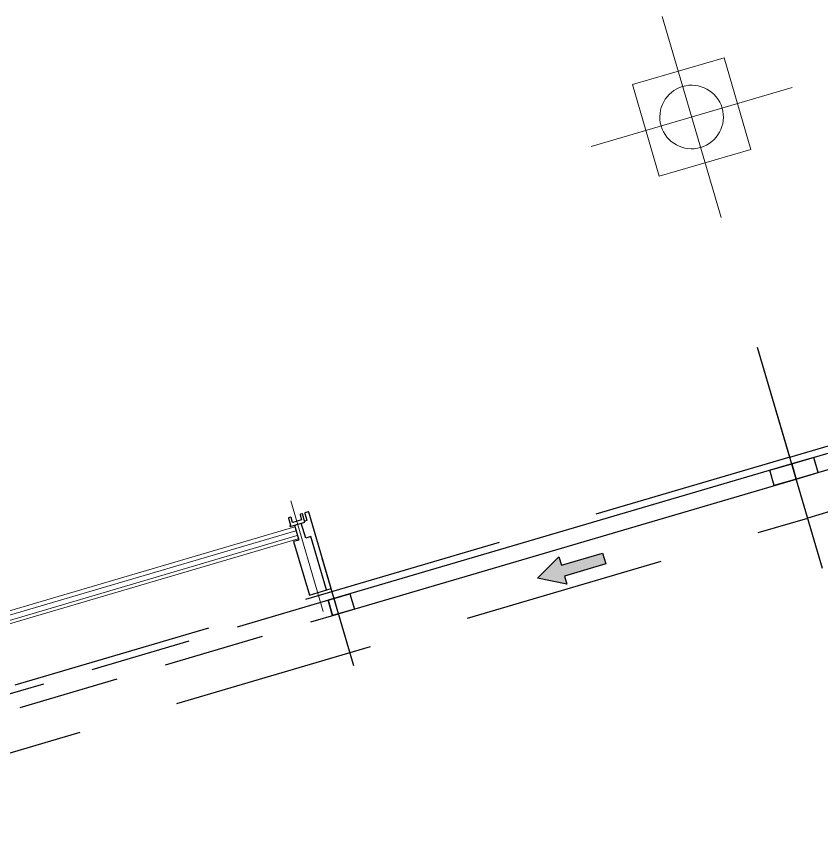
# Model space of a CAD drawing. Header units: centimetres. Extents: x 139057 to 200038, y 34824 to 80516.
# Drawn here: x 167104.1 to 167357.3, y 51976.5 to 52235.4 of the extents above; entities that cross this region are included whole.
import ezdxf

# ---------------------------------------------------------------- set-up
doc = ezdxf.new("R2010")
doc.units = ezdxf.units.CM
doc.header["$LTSCALE"] = 100
for name, pattern in [('GI-ST-ESC-P1$0$CENTER2', [28.575, 19.05, -3.175, 3.175, -3.175]), ('GI-ST-ESC-P1$0$HIDDEN', [9.525, 6.35, -3.175]), ('GI-ST-ESC-P1$0$HIDDEN2', [4.7625, 3.175, -1.5875])]:
    doc.linetypes.add(name, pattern=pattern)
doc.layers.get('Defpoints').update_dxf_attribs({"lineweight": 0})
doc.layers.add('440_SIMBOLI_001-AM_0', color=31, linetype='Continuous', lineweight=0)
doc.layers.add('441_SERRAMENTI_001-AM_0', color=1, linetype='Continuous', lineweight=0)
for name, color, linetype in [('A-GRAFICA', 253, 'Continuous'), ('A-SE', 252, 'Continuous'), ('A-VETRO', 175, 'Continuous'), ('GI-ST-ESC-P1$0$A-DOOR', 1, 'Continuous'), ('GI-ST-ESC-P1$0$A-DOORS-SLIDING', 1, 'Continuous')]:
    doc.layers.add(name, color=color, linetype=linetype)

# ---------------------------------------------------------------- blocks, each defined once
blk = doc.blocks.new('GI-ST-ESC-P1$0$door jam')
at = {"layer": 'Defpoints'}
blk.add_line((26.7, -34.1), (256.9, -314.3), dxfattribs=at)
at = {"layer": 'GI-ST-ESC-P1$0$A-DOOR'}
blk.add_lwpolyline([(216.5, -248.5), (185.3, -210.7), (198.8, -199.6), (87.4, -64.6), (32.2, -110.1), (191.7, -303.3, 0.414214), (193.1, -303.5), (201.6, -296.5, 0.414214), (201.7, -295), (187.2, -277.5, -0.414214), (187.3, -276.8), (192.3, -272.7)], format="xyb", dxfattribs=at)
blk.add_lwpolyline([(44.2, -100.3), (155.6, -235.2), (168.3, -224.7), (199.5, -262.5)], dxfattribs=at)
blk.add_lwpolyline([(236.4, -266.4, 0.414214), (237.8, -266.5), (242.4, -262.7, 0.414214), (242.6, -261.3), (228.1, -243.8, -0.414214), (228.2, -243.1), (229.4, -242.2, 0.414214), (229.5, -240.7), (228, -239), (190.2, -270.2), (207.1, -290.6, 0.414214), (208.5, -290.7), (213.1, -286.9, 0.414214), (213.3, -285.5), (202.8, -272.8, -0.414214), (202.8, -272.1), (225.2, -253.6, -0.414214), (225.9, -253.7)], format="xyb", close=True, dxfattribs=at)
blk = doc.blocks.new('GI-ST-ESC-P1$0$SLIDING-EXIT-DOORS-3000CLEAR')
at = {"layer": 'GI-ST-ESC-P1$0$A-DOORS-SLIDING', "linetype": 'GI-ST-ESC-P1$0$CENTER2', "ltscale": 0.5}
for p in [(0, -290.4), (0, 75)]:
    blk.add_line(p, (0, 434), dxfattribs=at)
at = {"layer": 'GI-ST-ESC-P1$0$A-DOORS-SLIDING', "linetype": 'Continuous', "ltscale": 0.5}
for p, q in [((-1500, -168.3), (-1500, 185.2)), ((1500, -168.3), (1500, 185.2))]:
    blk.add_line(p, q, dxfattribs=at)
at = {"layer": 'GI-ST-ESC-P1$0$A-DOORS-SLIDING', "color": 70, "linetype": 'GI-ST-ESC-P1$0$HIDDEN'}
for points in [[(0, 75), (-3020, 75), (-3020, -125), (0, -125)], [(0, 75), (3020, 75), (3020, -125), (0, -125)]]:
    blk.add_lwpolyline(points, dxfattribs=at)
at = {"layer": 'GI-ST-ESC-P1$0$A-DOORS-SLIDING', "color": 11, "linetype": 'GI-ST-ESC-P1$0$HIDDEN2'}
for points in [[(-1500, 52.5), (-3020, 52.5), (-3020, 2.5), (-1500, 2.5)], [(1500, 52.5), (3020, 52.5), (3020, 2.5), (1500, 2.5)]]:
    blk.add_lwpolyline(points, close=True, dxfattribs=at)
at = {"layer": 'GI-ST-ESC-P1$0$A-DOORS-SLIDING'}
for points in [[(-1448, 52.5), (-1448, 2.5), (-1520, 2.5), (-1520, 52.5)], [(0, 52.5), (-1520, 52.5), (-1520, 2.5), (0, 2.5)], [(0, 52.5), (0, 2.5), (-72, 2.5), (-72, 52.5)], [(0, 52.5), (1520, 52.5), (1520, 2.5), (0, 2.5)], [(1448, 52.5), (1448, 2.5), (1520, 2.5), (1520, 52.5)]]:
    blk.add_lwpolyline(points, close=True, dxfattribs=at)
blk.add_lwpolyline([(0, 2.5), (72, 2.5), (72, 52.5), (0, 52.5)], dxfattribs=at)
blk = doc.blocks.new('GI-ST-ESC-P1$0$ARR2')
at = {"layer": 'GI-ST-ESC-P1$0$A-DOORS-SLIDING'}
blk.add_hatch(color=30, dxfattribs=at).paths.add_polyline_path([(0, 0), (0, -135.3), (-27.1, -135.3), (17.7, -218.5), (62.5, -135.3), (35.4, -135.3), (35.4, 0)])
blk.add_lwpolyline([(0, 0), (0, -135.3), (-27.1, -135.3), (17.7, -218.5), (62.5, -135.3), (35.4, -135.3), (35.4, 0), (0, 0)], dxfattribs=at)

msp = doc.modelspace()

# ---------------------------------------------------------------- linework, layer by layer
at = {"layer": '440_SIMBOLI_001-AM_0'}
for p, q in [((167307.16, 52235.43, 0), (167325.65, 52172.2, 0)), ((167297.8, 52214, 0), (167326.59, 52222.42, 0)), ((167326.59, 52222.42, 0), (167335.01, 52193.63, 0)), ((167284.79, 52194.57, 0), (167348.02, 52213.06, 0)), ((167306.22, 52185.21, 0), (167297.8, 52214, 0)), ((167335.01, 52193.63, 0), (167306.22, 52185.21, 0))]:
    msp.add_line(p, q, dxfattribs=at)
at = {"layer": '440_SIMBOLI_001-AM_0', "extrusion": (-5.87213e-14, 2.03527e-13, -1)}
msp.add_ellipse((167316.4, 52203.81, 0), major_axis=(2.9, -9.57), ratio=1, start_param=0.009245, end_param=6.29243, dxfattribs=at)
at = {"layer": '441_SERRAMENTI_001-AM_0'}
for p, q in [((167191.6, 52074.94, 0), (166951.25, 52004.19, 0)), ((167191.98, 52073.65, 0), (166951.63, 52002.89, 0)), ((167192.42, 52072.14, 0), (166952.08, 52001.39, 0)), ((167192.73, 52071.11, 0), (166952.38, 52000.36, 0))]:
    msp.add_line(p, q, dxfattribs=at)

# ---------------------------------------------------------------- block references
at = {"layer": 'A-GRAFICA', "xscale": -0.1, "yscale": 0.1, "zscale": 0.1, "rotation": 286.4008848362795}
msp.add_blockref('GI-ST-ESC-P1$0$ARR2', (167289.43, 52063.25, 0), dxfattribs=at)
at = {"layer": 'A-SE', "xscale": -0.1, "yscale": 0.1, "zscale": 0.1, "rotation": 16.40088486260951}
msp.add_blockref('GI-ST-ESC-P1$0$SLIDING-EXIT-DOORS-3000CLEAR', (167349.37, 52089.67, 0), dxfattribs=at)
at = {"layer": 'A-VETRO', "xscale": 0.1, "yscale": 0.1, "zscale": 0.1, "rotation": 156.8699355781195}
msp.add_blockref('GI-ST-ESC-P1$0$door jam', (167201.71, 52044.08, 0), dxfattribs=at)

doc.saveas('drawing.dxf')
